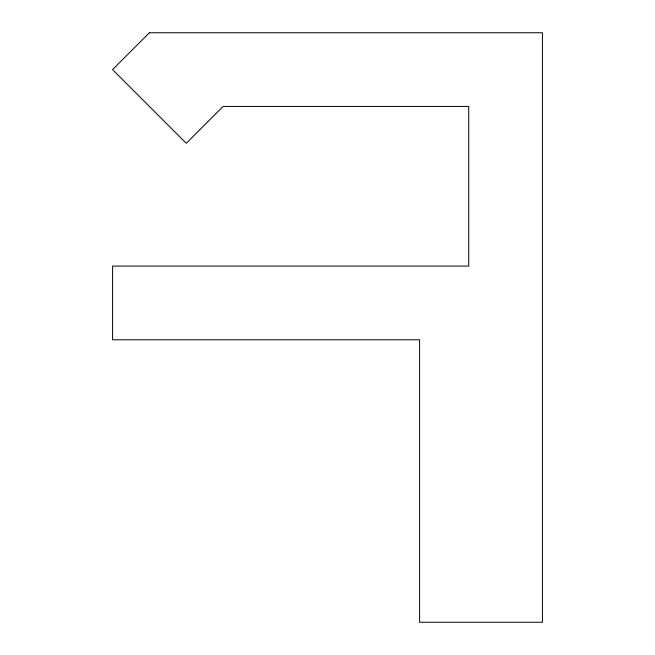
<?xml version="1.0" encoding="UTF-8"?>
<svg xmlns="http://www.w3.org/2000/svg" width="655" height="655" viewBox="0 0 655 655"><rect width="100%" height="100%" fill="white"/><g stroke="black" fill="none" stroke-linecap="round" stroke-linejoin="round"><path stroke-width="0.98" d="M149.422 32.75L112.578 69.594L186.266 143.281L223.109 106.438L468.734 106.438L468.734 266.094L112.578 266.094L112.578 339.781L419.609 339.781L419.609 622.25L542.422 622.25L542.422 32.75L149.422 32.75"/></g></svg>
